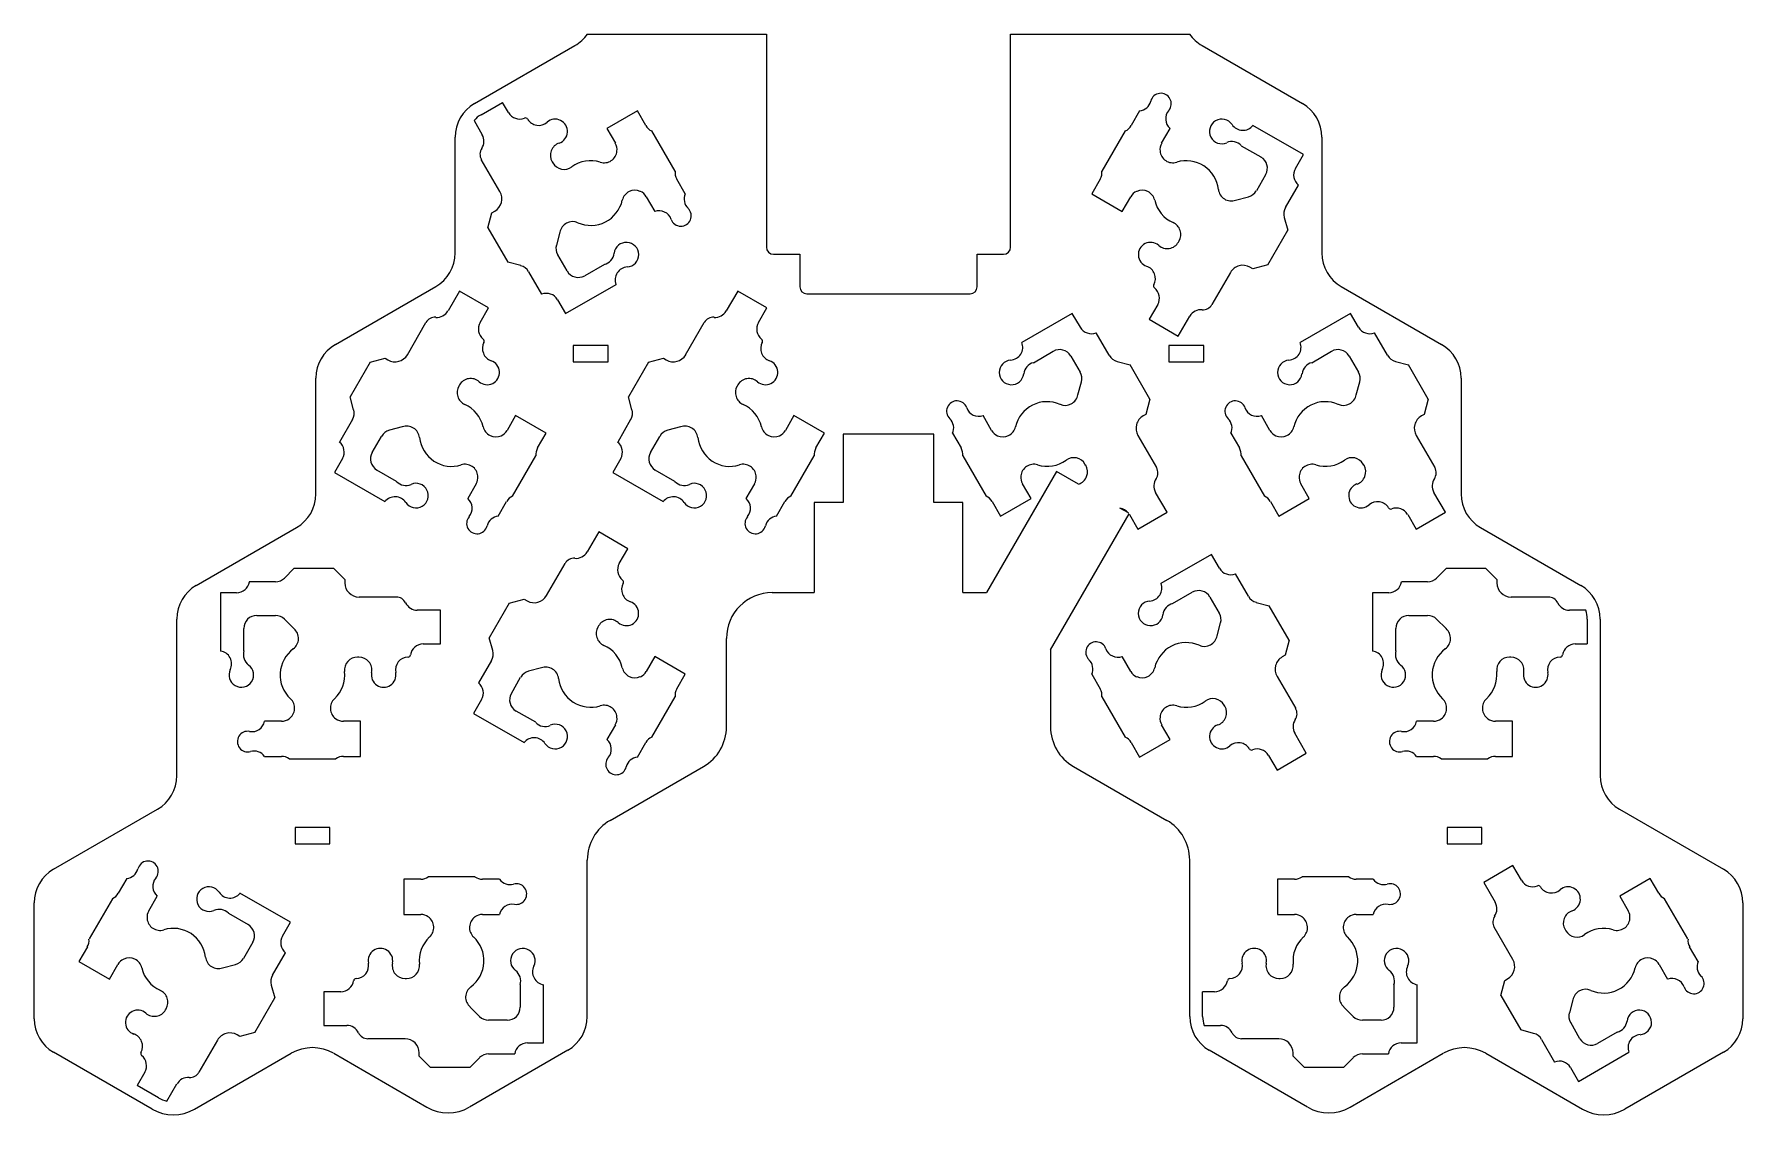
# Model space of a CAD drawing. Header units: millimetres. Extents: x 188 to 320, y -161 to -77.
import ezdxf

# ---------------------------------------------------------------- set-up
doc = ezdxf.new("R2010")
doc.units = ezdxf.units.MM

msp = doc.modelspace()

# ---------------------------------------------------------------- linework, layer by layer
for p, q in [((230.73, -77.48), (244.57, -77.48)), ((244.57, -77.48), (244.57, -93.95)), ((263.43, -77.48), (277.27, -77.48)), ((263.43, -93.95), (263.43, -77.48)), ((222.02, -82.84), (229.77, -78.37)), ((278.23, -78.37), (285.98, -82.84)), ((222.52, -83.71), (224.18, -82.75)), ((224.64, -83.54), (224.18, -82.75)), ((221.99, -84.15), (222.62, -85.25)), ((234.6, -83.41), (232.24, -84.77)), ((235.25, -84.55), (234.6, -83.41)), ((273.4, -83.41), (272.75, -84.55)), ((220.52, -94.39), (220.52, -85.44)), ((232.24, -84.77), (232.9, -85.91)), ((237.51, -88.08), (235.71, -84.96)), ((272.29, -84.96), (270.49, -88.08)), ((275.1, -85.91), (275.76, -84.77)), ((286.05, -86.79), (282.15, -84.54)), ((287.48, -85.44), (287.48, -94.39)), ((281.25, -86.1), (282.77, -86.97)), ((285.43, -87.86), (286.05, -86.79)), ((223.98, -89.65), (222.54, -87.16)), ((228.02, -87.34), (228.07, -87.43)), ((283.13, -88.34), (282.42, -89.58)), ((238.3, -89.82), (237.64, -88.68)), ((270.36, -88.68), (269.7, -89.82)), ((284.67, -90.88), (285.67, -89.14)), ((235.28, -90.04), (235.94, -91.18)), ((269.7, -89.82), (272.06, -91.18)), ((272.06, -91.18), (272.72, -90.04)), ((280.81, -90.31), (281.81, -90.05)), ((223.05, -92.44), (223.36, -91.28)), ((223.36, -91.28), (223.58, -91.16)), ((284.57, -91.64), (284.84, -92.64)), ((223.05, -92.44), (224.59, -95.11)), ((228.62, -92.78), (228.35, -93.78)), ((276.4, -93.55), (276.45, -93.46)), ((283.3, -95.3), (284.84, -92.64)), ((229.17, -95.78), (228.45, -94.54)), ((245.11, -94.49), (247.15, -94.49)), ((247.15, -94.49), (247.15, -97.01)), ((260.85, -94.49), (262.89, -94.49)), ((260.85, -97.01), (260.85, -94.49)), ((225.59, -95.37), (224.59, -95.11)), ((226.2, -95.84), (227.2, -97.58)), ((232.05, -95.27), (230.53, -96.15)), ((280.42, -95.89), (278.98, -98.38)), ((282.14, -95.61), (281.92, -95.49)), ((283.3, -95.3), (282.14, -95.61)), ((211.27, -101.46), (219.02, -96.99)), ((220.86, -97.33), (219.97, -98.87)), ((223.11, -98.63), (220.86, -97.33)), ((229.05, -99.08), (232.95, -96.83)), ((242.36, -97.33), (241.47, -98.87)), ((244.61, -98.63), (242.36, -97.33)), ((247.69, -97.55), (260.31, -97.55)), ((288.98, -96.99), (296.73, -101.46)), ((222.45, -99.76), (223.11, -98.63)), ((228.43, -98.01), (229.05, -99.08)), ((243.95, -99.76), (244.61, -98.63)), ((274.8, -98.38), (274.14, -99.51)), ((216.83, -102.25), (218.27, -99.76)), ((238.33, -102.25), (239.77, -99.76)), ((268.2, -99.06), (264.3, -101.31)), ((268.82, -100.13), (268.2, -99.06)), ((274.14, -99.51), (276.39, -100.81)), ((276.39, -100.81), (277.28, -99.27)), ((289.7, -99.06), (285.8, -101.31)), ((290.32, -100.13), (289.7, -99.06)), ((232.35, -101.55), (229.65, -101.55)), ((229.65, -101.55), (229.65, -102.8)), ((232.35, -102.8), (232.35, -101.55)), ((271.05, -102.3), (270.05, -100.56)), ((278.35, -101.55), (275.65, -101.55)), ((275.65, -101.55), (275.65, -102.8)), ((278.35, -102.8), (278.35, -101.55)), ((292.55, -102.3), (291.55, -100.56)), ((213.95, -102.84), (212.41, -105.5)), ((213.95, -102.84), (215.11, -102.53)), ((215.11, -102.53), (215.33, -102.65)), ((229.65, -102.8), (232.35, -102.8)), ((235.45, -102.84), (233.91, -105.5)), ((235.45, -102.84), (236.61, -102.53)), ((236.61, -102.53), (236.83, -102.65)), ((265.2, -102.87), (266.72, -101.99)), ((268.08, -102.36), (268.8, -103.6)), ((271.66, -102.77), (272.66, -103.03)), ((275.65, -102.8), (278.35, -102.8)), ((286.7, -102.87), (288.22, -101.99)), ((289.58, -102.36), (290.3, -103.6)), ((293.16, -102.77), (294.16, -103.03)), ((209.77, -113.01), (209.77, -104.06)), ((274.2, -105.7), (272.66, -103.03)), ((295.7, -105.7), (294.16, -103.03)), ((298.23, -104.06), (298.23, -113.01)), ((212.68, -106.5), (212.41, -105.5)), ((220.85, -104.59), (220.8, -104.68)), ((234.18, -106.5), (233.91, -105.5)), ((242.35, -104.59), (242.3, -104.68)), ((268.63, -105.36), (268.9, -104.36)), ((290.13, -105.36), (290.4, -104.36)), ((273.89, -106.86), (273.67, -106.98)), ((274.2, -105.7), (273.89, -106.86)), ((295.39, -106.86), (295.17, -106.98)), ((295.7, -105.7), (295.39, -106.86)), ((212.58, -107.26), (211.58, -109)), ((216.44, -107.83), (215.44, -108.09)), ((225.19, -106.96), (224.53, -108.1)), ((227.55, -108.32), (225.19, -106.96)), ((234.08, -107.26), (233.08, -109)), ((237.94, -107.83), (236.94, -108.09)), ((246.69, -106.96), (246.03, -108.1)), ((249.05, -108.32), (246.69, -106.96)), ((261.97, -108.1), (261.31, -106.96)), ((283.47, -108.1), (282.81, -106.96)), ((214.12, -109.8), (214.83, -108.56)), ((226.89, -109.46), (227.55, -108.32)), ((235.62, -109.8), (236.33, -108.56)), ((248.39, -109.46), (249.05, -108.32)), ((257.5, -108.38), (250.5, -108.38)), ((250.5, -108.38), (250.5, -113.68)), ((257.5, -113.68), (257.5, -108.38)), ((258.95, -108.32), (259.61, -109.46)), ((273.27, -108.49), (274.71, -110.98)), ((280.45, -108.32), (281.11, -109.46)), ((294.77, -108.49), (296.21, -110.98)), ((211.82, -110.28), (211.2, -111.35)), ((224.96, -113.18), (226.76, -110.06)), ((233.32, -110.28), (232.7, -111.35)), ((246.46, -113.18), (248.26, -110.06)), ((259.74, -110.06), (261.54, -113.18)), ((269.23, -110.8), (269.18, -110.71)), ((281.24, -110.06), (283.04, -113.18)), ((290.73, -110.8), (290.68, -110.71)), ((211.2, -111.35), (215.1, -113.6)), ((216, -112.04), (214.48, -111.17)), ((232.7, -111.35), (236.6, -113.6)), ((237.5, -112.04), (235.98, -111.17)), ((266.98, -111.27), (261.57, -120.64)), ((268.67, -112.25), (266.98, -111.27)), ((222.15, -112.23), (221.49, -113.37)), ((243.65, -112.23), (242.99, -113.37)), ((262.65, -114.73), (265.01, -113.37)), ((265.01, -113.37), (264.35, -112.23)), ((275.52, -114.43), (274.63, -112.89)), ((284.15, -114.73), (286.51, -113.37)), ((286.51, -113.37), (285.85, -112.23)), ((297.02, -114.43), (296.13, -112.89)), ((223.85, -114.73), (224.5, -113.59)), ((245.35, -114.73), (246, -113.59)), ((250.5, -113.68), (248.25, -113.68)), ((248.25, -113.68), (248.25, -120.64)), ((259.75, -113.68), (257.5, -113.68)), ((259.75, -120.64), (259.75, -113.68)), ((262, -113.59), (262.65, -114.73)), ((266.52, -125.06), (272.59, -114.56)), ((272.53, -114.48), (271.88, -114.1)), ((272.61, -114.6), (273.27, -115.73)), ((273.27, -115.73), (275.52, -114.43)), ((283.5, -113.59), (284.15, -114.73)), ((294.11, -114.6), (294.77, -115.73)), ((294.77, -115.73), (297.02, -114.43)), ((200.52, -120.08), (208.27, -115.61)), ((231.61, -115.95), (230.72, -117.49)), ((233.86, -117.25), (231.61, -115.95)), ((299.73, -115.61), (307.48, -120.08)), ((233.2, -118.38), (233.86, -117.25)), ((207.34, -119.51), (208.07, -118.78)), ((211.15, -118.78), (208.07, -118.78)), ((211.15, -118.78), (212, -119.62)), ((227.58, -120.87), (229.02, -118.38)), ((278.95, -117.68), (275.05, -119.93)), ((279.57, -118.75), (278.95, -117.68)), ((296.34, -119.51), (297.07, -118.78)), ((300.15, -118.78), (297.07, -118.78)), ((300.15, -118.78), (301, -119.62)), ((206.64, -119.8), (204.62, -119.8)), ((212, -119.62), (212, -119.88)), ((281.8, -120.92), (280.8, -119.18)), ((295.64, -119.8), (293.62, -119.8)), ((301, -119.62), (301, -119.88)), ((203.64, -120.65), (202.4, -120.65)), ((202.4, -120.65), (202.4, -125.15)), ((213.1, -120.97), (215.97, -120.97)), ((224.7, -121.46), (225.86, -121.15)), ((225.86, -121.15), (226.08, -121.27)), ((245.02, -120.64), (248.25, -120.64)), ((259.75, -120.64), (261.57, -120.64)), ((275.95, -121.49), (277.47, -120.61)), ((278.83, -120.98), (279.55, -122.22)), ((282.41, -121.39), (283.41, -121.65)), ((292.64, -120.65), (291.4, -120.65)), ((291.4, -120.65), (291.4, -125.15)), ((302.1, -120.97), (304.98, -120.97)), ((199.02, -134.78), (199.02, -122.68)), ((205.2, -122.4), (206.64, -122.4)), ((208.07, -123.42), (207.34, -122.69)), ((219.38, -122), (217.6, -122)), ((219.38, -124.6), (219.38, -122)), ((224.7, -121.46), (223.16, -124.12)), ((284.95, -124.32), (283.41, -121.65)), ((294.2, -122.4), (295.64, -122.4)), ((297.07, -123.42), (296.34, -122.69)), ((307.86, -122), (306.6, -122)), ((307.98, -122.68), (307.98, -124.6)), ((308.98, -122.68), (308.98, -134.78)), ((204.2, -125.15), (204.2, -123.4)), ((231.6, -123.21), (231.55, -123.3)), ((279.38, -123.98), (279.65, -122.98)), ((293.2, -125.15), (293.2, -123.4)), ((218.06, -124.6), (219.38, -124.6)), ((223.43, -125.12), (223.16, -124.12)), ((241.48, -131.01), (241.48, -124.18)), ((266.52, -125.06), (266.52, -131.01)), ((284.95, -124.32), (284.64, -125.48)), ((307.06, -124.6), (307.98, -124.6)), ((213.09, -125.62), (212.98, -125.62)), ((223.33, -125.88), (222.33, -127.62)), ((227.19, -126.45), (226.19, -126.71)), ((235.94, -125.58), (235.28, -126.72)), ((238.3, -126.94), (235.94, -125.58)), ((272.72, -126.72), (272.06, -125.58)), ((284.64, -125.48), (284.42, -125.6)), ((302.09, -125.62), (301.98, -125.62)), ((224.87, -128.42), (225.58, -127.18)), ((237.64, -128.08), (238.3, -126.94)), ((269.7, -126.94), (270.36, -128.08)), ((284.02, -127.11), (285.46, -129.6)), ((222.57, -128.9), (221.95, -129.97)), ((235.71, -131.8), (237.51, -128.68)), ((270.49, -128.68), (272.29, -131.8)), ((279.98, -129.42), (279.93, -129.33)), ((207.11, -130.57), (205.8, -130.57)), ((213.2, -130.57), (211.89, -130.57)), ((213.2, -133.29), (213.2, -130.57)), ((221.95, -129.97), (225.85, -132.22)), ((226.75, -130.66), (225.23, -129.79)), ((296.11, -130.57), (294.8, -130.57)), ((302.2, -130.57), (300.89, -130.57)), ((302.2, -133.29), (302.2, -130.57)), ((232.9, -130.85), (232.24, -131.99)), ((273.4, -133.35), (275.76, -131.99)), ((275.76, -131.99), (275.1, -130.85)), ((286.27, -133.05), (285.38, -131.51)), ((205.8, -133.29), (207.11, -133.29)), ((211.89, -133.29), (213.2, -133.29)), ((234.6, -133.35), (235.25, -132.21)), ((272.75, -132.21), (273.4, -133.35)), ((283.36, -133.22), (284.02, -134.35)), ((284.02, -134.35), (286.27, -133.05)), ((294.8, -133.29), (296.11, -133.29)), ((300.89, -133.29), (302.2, -133.29)), ((207.7, -133.48), (211.3, -133.48)), ((232.5, -138.24), (239.71, -134.07)), ((268.29, -134.07), (275.5, -138.24)), ((296.7, -133.48), (300.3, -133.48)), ((189.5, -142.01), (197.52, -137.38)), ((310.48, -137.38), (318.5, -142.01)), ((210.85, -138.79), (208.15, -138.79)), ((208.15, -138.79), (208.15, -140.04)), ((210.85, -140.04), (210.85, -138.79)), ((299.85, -138.79), (297.15, -138.79)), ((297.15, -138.79), (297.15, -140.04)), ((299.85, -140.04), (299.85, -138.79)), ((208.15, -140.04), (210.85, -140.04)), ((297.15, -140.04), (299.85, -140.04)), ((230.73, -153.4), (230.73, -141.3)), ((277.27, -153.4), (277.27, -141.3)), ((302.23, -141.73), (299.98, -143.03)), ((302.89, -142.87), (302.23, -141.73)), ((195.15, -142.73), (194.5, -143.87)), ((207.8, -146.11), (203.9, -143.86)), ((217.86, -142.79), (216.55, -142.79)), ((216.55, -142.79), (216.55, -145.51)), ((222.05, -142.6), (218.45, -142.6)), ((223.95, -142.79), (222.64, -142.79)), ((285.36, -142.79), (284.05, -142.79)), ((284.05, -142.79), (284.05, -145.51)), ((289.55, -142.6), (285.95, -142.6)), ((291.45, -142.79), (290.14, -142.79)), ((299.98, -143.03), (300.87, -144.57)), ((312.85, -142.73), (310.49, -144.09)), ((313.5, -143.87), (312.85, -142.73)), ((188, -153.56), (188, -144.61)), ((194.04, -144.29), (192.24, -147.4)), ((196.85, -145.23), (197.51, -144.09)), ((310.49, -144.09), (311.15, -145.23)), ((315.76, -147.4), (313.96, -144.29)), ((320, -144.61), (320, -153.56)), ((203, -145.42), (204.52, -146.29)), ((207.18, -147.18), (207.8, -146.11)), ((216.55, -145.51), (217.86, -145.51)), ((222.64, -145.51), (223.95, -145.51)), ((284.05, -145.51), (285.36, -145.51)), ((290.14, -145.51), (291.45, -145.51)), ((302.23, -148.98), (300.79, -146.49)), ((204.88, -147.66), (204.17, -148.9)), ((306.27, -146.67), (306.32, -146.76)), ((192.11, -148.01), (191.45, -149.14)), ((191.45, -149.14), (193.81, -150.5)), ((206.42, -150.2), (207.42, -148.46)), ((316.55, -149.14), (315.89, -148.01)), ((193.81, -150.5), (194.47, -149.37)), ((202.56, -149.64), (203.56, -149.37)), ((216.66, -150.46), (216.77, -150.46)), ((284.16, -150.46), (284.27, -150.46)), ((313.53, -149.37), (314.19, -150.5)), ((206.32, -150.96), (206.59, -151.96)), ((211.69, -151.48), (210.38, -151.48)), ((210.38, -151.48), (210.38, -154.08)), ((225.55, -150.93), (225.55, -152.68)), ((227.35, -155.43), (227.35, -150.93)), ((279.19, -151.48), (278.27, -151.48)), ((278.27, -153.4), (278.27, -151.48)), ((293.05, -150.93), (293.05, -152.68)), ((294.85, -155.43), (294.85, -150.93)), ((301.3, -151.77), (301.61, -150.61)), ((301.3, -151.77), (302.84, -154.43)), ((301.61, -150.61), (301.83, -150.48)), ((198.15, -152.88), (198.2, -152.79)), ((205.05, -154.63), (206.59, -151.96)), ((221.68, -152.66), (222.41, -153.39)), ((289.18, -152.66), (289.91, -153.39)), ((306.87, -152.11), (306.6, -153.11)), ((210.38, -154.08), (212.15, -154.08)), ((224.55, -153.68), (223.11, -153.68)), ((278.39, -154.08), (279.65, -154.08)), ((292.05, -153.68), (290.61, -153.68)), ((303.84, -154.7), (302.84, -154.43)), ((307.42, -155.11), (306.7, -153.86)), ((202.17, -155.21), (200.73, -157.7)), ((203.89, -154.94), (203.67, -154.81)), ((205.05, -154.63), (203.89, -154.94)), ((216.65, -155.11), (213.78, -155.11)), ((226.11, -155.43), (227.35, -155.43)), ((284.15, -155.11), (281.27, -155.11)), ((293.61, -155.43), (294.85, -155.43)), ((304.45, -155.16), (305.45, -156.91)), ((310.3, -154.6), (308.78, -155.47)), ((197.11, -160.55), (189.5, -156.16)), ((200.39, -160.55), (207.86, -156.23)), ((211.14, -156.23), (218.34, -160.4)), ((217.75, -156.46), (217.75, -156.21)), ((218.6, -157.31), (217.75, -156.46)), ((229.23, -156), (221.62, -160.4)), ((222.41, -156.58), (221.68, -157.31)), ((223.11, -156.28), (225.12, -156.28)), ((286.38, -160.4), (278.77, -156)), ((285.25, -156.46), (285.25, -156.21)), ((286.1, -157.31), (285.25, -156.46)), ((289.91, -156.58), (289.18, -157.31)), ((289.66, -160.4), (296.86, -156.23)), ((290.61, -156.28), (292.62, -156.28)), ((300.14, -156.23), (307.61, -160.55)), ((307.3, -158.41), (311.2, -156.16)), ((318.5, -156.16), (310.89, -160.55)), ((196.55, -157.7), (195.95, -158.73)), ((218.6, -157.31), (221.68, -157.31)), ((286.1, -157.31), (289.18, -157.31)), ((306.68, -157.34), (307.3, -158.41)), ((197.61, -159.69), (195.95, -158.73)), ((198.26, -159.94), (199.03, -158.6))]:
    msp.add_line(p, q)
for centre, radius, start, end in [((228.27, -75.77), 3, 300.0006, 325.2232), ((279.73, -75.77), 3, 214.7768, 239.9994), ((223.52, -85.44), 3, 120.0006, 180), ((273.29, -82.42), 1, 276.2325, 345.9082), ((275.04, -82.85), 0.8, 319.8073, 165.9082), ((284.48, -85.44), 3, 0, 59.9994), ((223.52, -85.44), 2, 120.0006, 139.9228), ((225.51, -83.04), 1, 210, 291.6145), ((225.95, -84.16), 0.2, 31.8377, 111.6145), ((226.97, -83.53), 1, 211.8377, 311.106), ((228.25, -85), 0.95, 288.9125, 131.0871), ((276.41, -84.02), 1, 139.8073, 228.9542), ((279.75, -85), 0.95, 33.7901, 293.5189), ((281.37, -83.91), 1, 213.7901, 321.4018), ((221.75, -85.75), 1, 325.5028, 30), ((236.12, -84.05), 1, 210, 245.9041), ((271.88, -84.05), 1, 294.0959, 330), ((280.53, -86.78), 1, 43.6147, 113.5189), ((223.24, -86.76), 0.8, 145.5028, 210), ((228.88, -86.84), 1, 108.9125, 210), ((232.03, -86.42), 1, 252.8553, 354.5126), ((232.03, -86.41), 1, 354.0959, 30), ((275.97, -86.41), 1, 150, 185.9041), ((275.97, -86.42), 1, 185.4874, 287.1447), ((282.27, -87.84), 1, 330, 60), ((228.94, -86.93), 1, 210, 306.1506), ((231, -89.76), 2.5, 72.8553, 126.1506), ((238.51, -88.18), 1, 174.0959, 210), ((269.49, -88.18), 1, 330, 5.9041), ((277, -89.76), 2.5, 6.4051, 107.1447), ((286.3, -88.36), 1, 150, 231.3731), ((223.03, -90.2), 1.1, 300, 30), ((234.41, -90.54), 1, 65.4874, 167.1447), ((234.42, -90.54), 1, 30, 65.9041), ((273.58, -90.54), 1, 114.0959, 150), ((273.59, -90.54), 1, 12.8553, 114.5126), ((280.48, -89.37), 1, 186.4051, 289.2931), ((281.55, -89.08), 1, 285, 330), ((231, -89.76), 2.5, 246.4051, 347.1447), ((237.96, -91.52), 0.8, 199.8073, 45.9082), ((239.21, -90.22), 1, 156.2325, 225.9082), ((277, -89.76), 2.5, 192.8553, 246.1506), ((285.53, -91.38), 1, 150, 195), ((229.6, -92.97), 1, 66.4051, 169.2931), ((236.27, -92.13), 1, 19.8073, 108.9542), ((275.58, -92.96), 1, 330, 66.1506), ((233.75, -94.52), 0.95, 273.7901, 173.5189), ((274.25, -94.52), 0.95, 48.9125, 251.0871), ((275.53, -93.05), 1, 228.9125, 330), ((217.52, -94.39), 3, 300.0006, 0), ((229.31, -94.04), 1, 165, 210), ((231.81, -94.3), 1, 283.6147, 353.5189), ((245.11, -93.95), 0.54, 180, 270), ((262.89, -93.95), 0.54, 270, 0), ((290.48, -94.39), 3, 180, 239.9994), ((225.33, -96.34), 1, 30, 75), ((230.03, -95.28), 1, 210, 300), ((233.88, -96.47), 1, 93.7901, 201.4018), ((273.62, -96.37), 1, 331.8377, 71.106), ((281.37, -96.44), 1.1, 60, 150), ((227.57, -98.51), 1, 30, 111.3731), ((247.69, -97.01), 0.54, 180, 270), ((260.31, -97.01), 0.54, 270, 0), ((274.68, -96.93), 0.2, 151.8377, 231.6145), ((273.93, -97.88), 1, 330, 51.6145), ((219.1, -98.37), 1, 265.5028, 330), ((240.6, -98.37), 1, 265.5028, 330), ((278.15, -99.77), 1, 85.5028, 150), ((278.29, -97.98), 0.8, 265.5028, 330), ((218.96, -100.16), 0.8, 85.5028, 150), ((223.32, -100.26), 1, 150, 231.6145), ((240.46, -100.16), 0.8, 85.5028, 150), ((244.82, -100.26), 1, 150, 231.6145), ((269.68, -99.63), 1, 210, 291.3731), ((291.18, -99.63), 1, 210, 291.3731), ((212.77, -104.06), 3, 120.0006, 180), ((223.63, -101.77), 1, 151.8377, 251.106), ((222.57, -101.21), 0.2, 331.8377, 51.6145), ((245.13, -101.77), 1, 151.8377, 251.106), ((244.07, -101.21), 0.2, 331.8377, 51.6145), ((263.37, -101.67), 1, 273.7901, 21.4018), ((284.87, -101.67), 1, 273.7901, 21.4018), ((295.23, -104.06), 3, 0, 59.9994), ((215.88, -101.7), 1.1, 240, 330), ((223, -103.62), 0.95, 228.9125, 71.0871), ((237.38, -101.7), 1.1, 240, 330), ((244.5, -103.62), 0.95, 228.9125, 71.0871), ((263.5, -103.62), 0.95, 93.7901, 353.5189), ((265.44, -103.84), 1, 103.6147, 173.5189), ((267.22, -102.86), 1, 30, 120), ((271.92, -101.8), 1, 210, 255), ((285, -103.62), 0.95, 93.7901, 353.5189), ((286.94, -103.84), 1, 103.6147, 173.5189), ((288.72, -102.86), 1, 30, 120), ((293.42, -101.8), 1, 210, 255), ((221.72, -105.09), 1, 48.9125, 150), ((243.22, -105.09), 1, 48.9125, 150), ((267.94, -104.1), 1, 345, 30), ((289.44, -104.1), 1, 345, 30), ((221.67, -105.18), 1, 150, 246.1506), ((243.17, -105.18), 1, 150, 246.1506), ((267.65, -105.17), 1, 246.4051, 349.2931), ((289.15, -105.17), 1, 246.4051, 349.2931), ((211.72, -106.76), 1, 330, 15), ((220.25, -108.38), 2.5, 12.8553, 66.1506), ((233.22, -106.76), 1, 330, 15), ((241.75, -108.38), 2.5, 12.8553, 66.1506), ((259.29, -106.62), 0.8, 19.8073, 225.9082), ((260.98, -106.01), 1, 199.8073, 288.9542), ((266.25, -108.38), 2.5, 66.4051, 167.1447), ((280.79, -106.62), 0.8, 19.8073, 225.9082), ((282.48, -106.01), 1, 199.8073, 288.9542), ((287.75, -108.38), 2.5, 66.4051, 167.1447), ((215.7, -109.06), 1, 105, 150), ((216.77, -108.77), 1, 6.4051, 109.2931), ((223.66, -107.6), 1, 192.8553, 294.5126), ((223.67, -107.6), 1, 294.0959, 330), ((237.2, -109.06), 1, 105, 150), ((238.27, -108.77), 1, 6.4051, 109.2931), ((245.16, -107.6), 1, 192.8553, 294.5126), ((245.17, -107.6), 1, 294.0959, 330), ((258.04, -107.92), 1, 336.2325, 45.9082), ((262.83, -107.6), 1, 210, 245.9041), ((262.84, -107.6), 1, 245.4874, 347.1447), ((274.22, -107.94), 1.1, 120, 210), ((279.54, -107.92), 1, 336.2325, 45.9082), ((284.33, -107.6), 1, 210, 245.9041), ((284.34, -107.6), 1, 245.4874, 347.1447), ((295.72, -107.94), 1.1, 120, 210), ((210.95, -109.78), 1, 330, 51.3731), ((220.25, -108.38), 2.5, 186.4051, 287.1447), ((227.76, -109.96), 1, 150, 185.9041), ((232.45, -109.78), 1, 330, 51.3731), ((241.75, -108.38), 2.5, 186.4051, 287.1447), ((249.26, -109.96), 1, 150, 185.9041), ((258.74, -109.96), 1, 354.0959, 30), ((280.24, -109.96), 1, 354.0959, 30), ((214.98, -110.3), 1, 150, 240), ((221.28, -111.72), 1, 5.4874, 107.1447), ((236.48, -110.3), 1, 150, 240), ((242.78, -111.72), 1, 5.4874, 107.1447), ((265.22, -111.72), 1, 72.8553, 174.5126), ((266.25, -108.38), 2.5, 252.8553, 306.1506), ((268.31, -111.21), 1, 30, 126.1506), ((268.37, -111.3), 1, 288.9125, 30), ((286.72, -111.72), 1, 72.8553, 174.5126), ((287.75, -108.38), 2.5, 252.8553, 306.1506), ((289.81, -111.21), 1, 30, 126.1506), ((289.87, -111.3), 1, 288.9125, 30), ((216.72, -111.36), 1, 223.6147, 293.5189), ((217.5, -113.14), 0.95, 213.7901, 113.5189), ((221.28, -111.73), 1, 330, 5.9041), ((238.22, -111.36), 1, 223.6147, 293.5189), ((239, -113.14), 0.95, 213.7901, 113.5189), ((242.78, -111.73), 1, 330, 5.9041), ((265.22, -111.73), 1, 174.0959, 210), ((275.5, -112.39), 1, 145.5028, 210), ((274.01, -111.38), 0.8, 325.5028, 30), ((286.72, -111.73), 1, 174.0959, 210), ((297, -112.39), 1, 145.5028, 210), ((295.51, -111.38), 0.8, 325.5028, 30), ((206.77, -113.01), 3, 300.0006, 0), ((215.88, -114.23), 1, 33.7901, 141.4018), ((220.84, -114.12), 1, 319.8073, 48.9542), ((225.37, -114.09), 1, 114.0959, 150), ((237.38, -114.23), 1, 33.7901, 141.4018), ((242.34, -114.12), 1, 319.8073, 48.9542), ((246.87, -114.09), 1, 114.0959, 150), ((261.13, -114.09), 1, 30, 65.9041), ((269, -113.14), 0.95, 108.9125, 110.2131), ((282.63, -114.09), 1, 30, 65.9041), ((290.5, -113.14), 0.95, 108.9125, 311.0871), ((301.23, -113.01), 3, 180, 239.9994), ((222.21, -115.29), 0.8, 139.8073, 345.9082), ((223.96, -115.72), 1, 96.2325, 165.9082), ((243.71, -115.29), 0.8, 139.8073, 345.9082), ((245.46, -115.72), 1, 96.2325, 165.9082), ((271.74, -115.1), 1, 37.9089, 82.0911), ((271.74, -115.1), 1, 30, 32.5815), ((291.78, -114.61), 1, 31.8377, 131.106), ((292.8, -113.98), 0.2, 211.8377, 291.6145), ((293.24, -115.1), 1, 30, 111.6145), ((229.71, -118.78), 0.8, 85.5028, 150), ((229.85, -116.99), 1, 265.5028, 330), ((234.07, -118.88), 1, 150, 231.6145), ((280.43, -118.25), 1, 210, 291.3731), ((202.02, -122.68), 3, 120.0006, 180), ((203.64, -119.65), 1, 270, 351.3731), ((206.64, -118.8), 1, 270, 315), ((213.1, -119.88), 1.1, 180, 270), ((234.38, -120.39), 1, 151.8377, 251.106), ((233.32, -119.83), 0.2, 331.8377, 51.6145), ((274.12, -120.29), 1, 273.7901, 21.4018), ((292.64, -119.65), 1, 270, 351.3731), ((295.64, -118.8), 1, 270, 315), ((302.1, -119.88), 1.1, 180, 270), ((305.98, -122.68), 3, 0, 59.9994), ((215.97, -121.78), 0.8, 25.5028, 90), ((217.6, -121), 1, 205.5028, 270), ((226.63, -120.32), 1.1, 240, 330), ((233.75, -122.24), 0.95, 228.9125, 71.0871), ((245.02, -124.18), 3.54, 90, 180), ((274.25, -122.24), 0.95, 93.7901, 353.5189), ((277.97, -121.48), 1, 30, 120), ((282.67, -120.42), 1, 210, 255), ((304.98, -121.78), 0.8, 25.5028, 90), ((306.6, -121), 1, 205.5028, 270), ((205.2, -123.4), 1, 90, 180), ((206.64, -123.4), 1, 45, 90), ((232.47, -123.71), 1, 48.9125, 150), ((276.19, -122.46), 1, 103.6147, 173.5189), ((278.69, -122.72), 1, 345, 30), ((294.2, -123.4), 1, 90, 180), ((295.64, -123.4), 1, 45, 90), ((305.98, -122.68), 2, 0, 19.9149), ((207.42, -124.18), 1, 306.4051, 49.2931), ((232.42, -123.8), 1, 150, 246.1506), ((278.4, -123.79), 1, 246.4051, 349.2931), ((296.42, -124.18), 1, 306.4051, 49.2931), ((202.25, -126.14), 1, 333.7901, 81.4018), ((205.16, -125.43), 1, 163.6147, 233.5189), ((209.5, -127), 2.5, 126.4051, 227.1447), ((218.06, -125.6), 1, 90, 171.6145), ((222.47, -125.38), 1, 330, 15), ((231, -127), 2.5, 12.8553, 66.1506), ((270.04, -125.24), 0.8, 19.8073, 225.9082), ((271.73, -124.63), 1, 199.8073, 288.9542), ((277, -127), 2.5, 66.4051, 167.1447), ((291.25, -126.14), 1, 333.7901, 81.4018), ((294.16, -125.43), 1, 163.6147, 233.5189), ((298.5, -127), 2.5, 126.4051, 227.1447), ((307.06, -125.6), 1, 90, 171.6145), ((204, -127), 0.95, 153.7901, 53.5189), ((212.98, -126.62), 1, 90, 186.1506), ((213.09, -126.62), 1, 348.9125, 90), ((216.91, -126.62), 1, 91.8377, 191.106), ((216.88, -125.42), 0.2, 271.8377, 351.6145), ((226.45, -127.68), 1, 105, 150), ((227.52, -127.39), 1, 6.4051, 109.2931), ((234.41, -126.22), 1, 192.8553, 294.5126), ((234.42, -126.22), 1, 294.0959, 330), ((268.79, -126.54), 1, 336.2325, 45.9082), ((273.58, -126.22), 1, 210, 245.9041), ((273.59, -126.22), 1, 245.4874, 347.1447), ((284.97, -126.56), 1.1, 120, 210), ((293, -127), 0.95, 153.7901, 53.5189), ((301.98, -126.62), 1, 90, 186.1506), ((302.09, -126.62), 1, 348.9125, 90), ((305.91, -126.62), 1, 91.8377, 191.106), ((305.88, -125.42), 0.2, 271.8377, 351.6145), ((209.5, -127), 2.5, 312.8553, 6.1506), ((215, -127), 0.95, 168.9125, 11.0871), ((221.7, -128.4), 1, 330, 51.3731), ((231, -127), 2.5, 186.4051, 287.1447), ((298.5, -127), 2.5, 312.8553, 6.1506), ((304, -127), 0.95, 168.9125, 11.0871), ((207.12, -129.57), 1, 305.4874, 47.1447), ((211.88, -129.57), 1, 132.8553, 234.5126), ((225.73, -128.92), 1, 150, 240), ((232.03, -130.34), 1, 5.4874, 107.1447), ((238.51, -128.58), 1, 150, 185.9041), ((269.49, -128.58), 1, 354.0959, 30), ((275.97, -130.34), 1, 72.8553, 174.5126), ((277, -127), 2.5, 252.8553, 306.1506), ((279.06, -129.83), 1, 30, 126.1506), ((296.12, -129.57), 1, 305.4874, 47.1447), ((300.88, -129.57), 1, 132.8553, 234.5126), ((204.82, -130.38), 1, 259.8073, 348.9542), ((207.11, -129.57), 1, 270, 305.9041), ((211.89, -129.57), 1, 234.0959, 270), ((227.47, -129.98), 1, 223.6147, 293.5189), ((232.03, -130.35), 1, 330, 5.9041), ((275.97, -130.35), 1, 174.0959, 210), ((279.12, -129.92), 1, 288.9125, 30), ((286.25, -131.01), 1, 145.5028, 210), ((284.76, -130), 0.8, 325.5028, 30), ((293.82, -130.38), 1, 259.8073, 348.9542), ((296.11, -129.57), 1, 270, 305.9041), ((300.89, -129.57), 1, 234.0959, 270), ((204.5, -132.15), 0.8, 79.8073, 285.9082), ((226.63, -132.85), 1, 33.7901, 141.4018), ((228.25, -131.76), 0.95, 213.7901, 113.5189), ((231.59, -132.74), 1, 319.8073, 48.9542), ((236.12, -132.71), 1, 114.0959, 150), ((237.94, -131.01), 3.54, 300.0006, 0), ((270.06, -131.01), 3.54, 180, 239.9994), ((271.88, -132.71), 1, 30, 65.9041), ((279.75, -131.76), 0.95, 108.9125, 311.0871), ((293.5, -132.15), 0.8, 79.8073, 285.9082), ((204.99, -133.88), 1, 36.2325, 105.9082), ((207.11, -134.29), 1, 54.0959, 90), ((211.89, -134.29), 1, 90, 125.9041), ((281.03, -133.23), 1, 31.8377, 131.106), ((282.05, -132.6), 0.2, 211.8377, 291.6145), ((282.49, -133.72), 1, 30, 111.6145), ((293.99, -133.88), 1, 36.2325, 105.9082), ((296.11, -134.29), 1, 54.0959, 90), ((300.89, -134.29), 1, 90, 125.9041), ((232.96, -133.91), 0.8, 139.8073, 345.9082), ((234.71, -134.34), 1, 96.2325, 165.9082), ((238.08, -131.24), 3.27, 300.0006035, 300.0006142), ((269.92, -131.24), 3.27, 239.9993858, 239.9993965), ((196.02, -134.78), 3, 300.0006, 0), ((311.98, -134.78), 3, 180, 239.9994), ((234.27, -141.3), 3.54, 120.0006, 180), ((234.13, -141.07), 3.27, 120.0006035, 120.0006142), ((273.73, -141.3), 3.54, 0, 59.9994), ((273.87, -141.07), 3.27, 59.9993858, 59.9993965), ((191, -144.61), 3, 120.0006, 180), ((195.04, -141.74), 1, 276.2325, 345.9082), ((196.79, -142.18), 0.8, 319.8073, 165.9082), ((317, -144.61), 3, 0, 59.9994), ((193.63, -143.37), 1, 294.0959, 330), ((198.16, -143.34), 1, 139.8073, 228.9542), ((201.5, -144.32), 0.95, 33.7901, 293.5189), ((203.12, -143.24), 1, 213.7901, 321.4018), ((217.86, -141.79), 1, 270, 305.9041), ((222.64, -141.79), 1, 234.0959, 270), ((224.76, -142.2), 1, 216.2325, 285.9082), ((225.25, -143.93), 0.8, 259.8073, 465.9082), ((285.36, -141.79), 1, 270, 305.9041), ((290.14, -141.79), 1, 234.0959, 270), ((292.26, -142.2), 1, 216.2325, 285.9082), ((292.75, -143.93), 0.8, 259.8073, 465.9082), ((303.76, -142.37), 1, 210, 291.6145), ((304.2, -143.48), 0.2, 31.8377, 111.6145), ((305.22, -142.85), 1, 211.8377, 311.106), ((306.5, -144.32), 0.95, 288.9125, 131.0871), ((314.37, -143.37), 1, 210, 245.9041), ((202.28, -146.11), 1, 43.6147, 113.5189), ((224.93, -145.71), 1, 439.8073, 528.9542), ((292.43, -145.71), 1, 439.8073, 528.9542), ((300, -145.07), 1, 325.5028, 30), ((197.72, -145.73), 1, 150, 185.9041), ((197.72, -145.74), 1, 185.4874, 287.1447), ((204.02, -147.16), 1, 330, 60), ((217.86, -146.51), 1, 414.0959, 90), ((217.87, -146.52), 1, 312.8553, 414.5126), ((222.63, -146.52), 1, 485.4874, 587.1447), ((222.64, -146.51), 1, 450, 485.9041), ((285.36, -146.51), 1, 414.0959, 90), ((285.37, -146.52), 1, 312.8553, 414.5126), ((290.13, -146.52), 1, 485.4874, 587.1447), ((290.14, -146.51), 1, 450, 485.9041), ((301.49, -146.09), 0.8, 145.5028, 210), ((307.13, -146.17), 1, 108.9125, 210), ((310.28, -145.74), 1, 252.8553, 354.5126), ((310.28, -145.73), 1, 354.0959, 30), ((191.24, -147.51), 1, 330, 5.9041), ((198.75, -149.08), 2.5, 6.4051, 107.1447), ((208.05, -147.68), 1, 150, 231.3731), ((220.25, -149.08), 2.5, 132.8553, 186.1506), ((220.25, -149.08), 2.5, 306.4051, 407.1447), ((287.75, -149.08), 2.5, 132.8553, 186.1506), ((287.75, -149.08), 2.5, 306.4051, 407.1447), ((307.19, -146.26), 1, 210, 306.1506), ((309.25, -149.08), 2.5, 72.8553, 126.1506), ((316.76, -147.51), 1, 174.0959, 210), ((195.33, -149.87), 1, 114.0959, 150), ((195.34, -149.86), 1, 12.8553, 114.5126), ((202.23, -148.69), 1, 186.4051, 289.2931), ((203.3, -148.4), 1, 285, 330), ((214.75, -149.08), 0.95, 348.9125, 551.0871), ((225.75, -149.08), 0.95, 333.7901, 593.5189), ((282.25, -149.08), 0.95, 348.9125, 551.0871), ((293.25, -149.08), 0.95, 333.7901, 593.5189), ((301.28, -149.53), 1.1, 300, 30), ((312.66, -149.86), 1, 65.4874, 167.1447), ((312.67, -149.87), 1, 30, 65.9041), ((317.46, -149.55), 1, 156.2325, 225.9082), ((198.75, -149.08), 2.5, 192.8553, 246.1506), ((207.28, -150.7), 1, 150, 195), ((212.88, -150.66), 0.2, 91.8377, 171.6145), ((212.84, -149.46), 1, 631.8377, 731.106), ((216.66, -149.46), 1, 168.9125, 270), ((216.77, -149.46), 1, 270, 366.1506), ((224.59, -150.65), 1, 703.6147, 773.5189), ((227.5, -149.95), 1, 153.7901, 261.4018), ((280.38, -150.66), 0.2, 91.8377, 171.6145), ((280.34, -149.46), 1, 631.8377, 731.106), ((284.16, -149.46), 1, 168.9125, 270), ((284.27, -149.46), 1, 270, 366.1506), ((292.09, -150.65), 1, 703.6147, 773.5189), ((295, -149.95), 1, 153.7901, 261.4018), ((309.25, -149.08), 2.5, 246.4051, 347.1447), ((314.52, -151.45), 1, 19.8073, 108.9542), ((316.21, -150.84), 0.8, 199.8073, 45.9082), ((197.33, -152.29), 1, 330, 66.1506), ((211.69, -150.48), 1, 270, 351.6145), ((222.33, -151.9), 1, 126.4051, 229.2931), ((279.19, -150.48), 1, 270, 351.6145), ((289.83, -151.9), 1, 126.4051, 229.2931), ((307.85, -152.29), 1, 66.4051, 169.2931), ((196, -153.85), 0.95, 48.9125, 251.0871), ((197.28, -152.38), 1, 228.9125, 330), ((224.55, -152.68), 1, 270, 0), ((292.05, -152.68), 1, 270, 0), ((307.56, -153.36), 1, 165, 210), ((312, -153.85), 0.95, 273.7901, 173.5189), ((191, -153.56), 3, 180, 239.9994), ((212.15, -155.08), 1, 385.5028, 90), ((223.11, -152.68), 1, 225, 270), ((227.73, -153.4), 3, 300.0006, 0), ((280.27, -153.4), 3, 180, 239.9994), ((280.27, -153.4), 2, 180, 199.9149), ((279.65, -155.08), 1, 385.5028, 90), ((290.61, -152.68), 1, 225, 270), ((310.06, -153.63), 1, 283.6147, 353.5189), ((317, -153.56), 3, 300.0006, 0), ((195.37, -155.69), 1, 331.8377, 71.106), ((203.12, -155.76), 1.1, 60, 150), ((213.78, -154.31), 0.8, 205.5028, 270), ((216.65, -156.21), 1.1, 0, 90), ((226.11, -156.43), 1, 450, 531.3731), ((281.27, -154.31), 0.8, 205.5028, 270), ((284.15, -156.21), 1.1, 0, 90), ((293.61, -156.43), 1, 450, 531.3731), ((303.58, -155.66), 1, 30, 75), ((308.28, -154.61), 1, 210, 300), ((312.13, -155.79), 1, 93.7901, 201.4018), ((196.43, -156.26), 0.2, 151.8377, 231.6145), ((195.68, -157.2), 1, 330, 51.6145), ((209.5, -159.07), 3.27, 59.9994, 120.0006), ((223.11, -157.28), 1, 450, 135), ((290.61, -157.28), 1, 450, 135), ((298.5, -159.07), 3.27, 59.9994, 120.0006), ((305.82, -157.84), 1, 30, 111.3731), ((199.9, -159.1), 1, 85.5028, 150), ((200.04, -157.3), 0.8, 265.5028, 330), ((198.75, -157.72), 2.27, 239.9994, 257.465), ((198.75, -157.72), 3.27, 239.9994, 300.0006), ((219.98, -157.57), 3.27, 239.9994, 300.0006), ((288.02, -157.57), 3.27, 239.9994, 300.0006), ((309.25, -157.72), 3.27, 239.9994, 300.0006)]:
    msp.add_arc(centre, radius, start, end)

doc.saveas('drawing.dxf')
